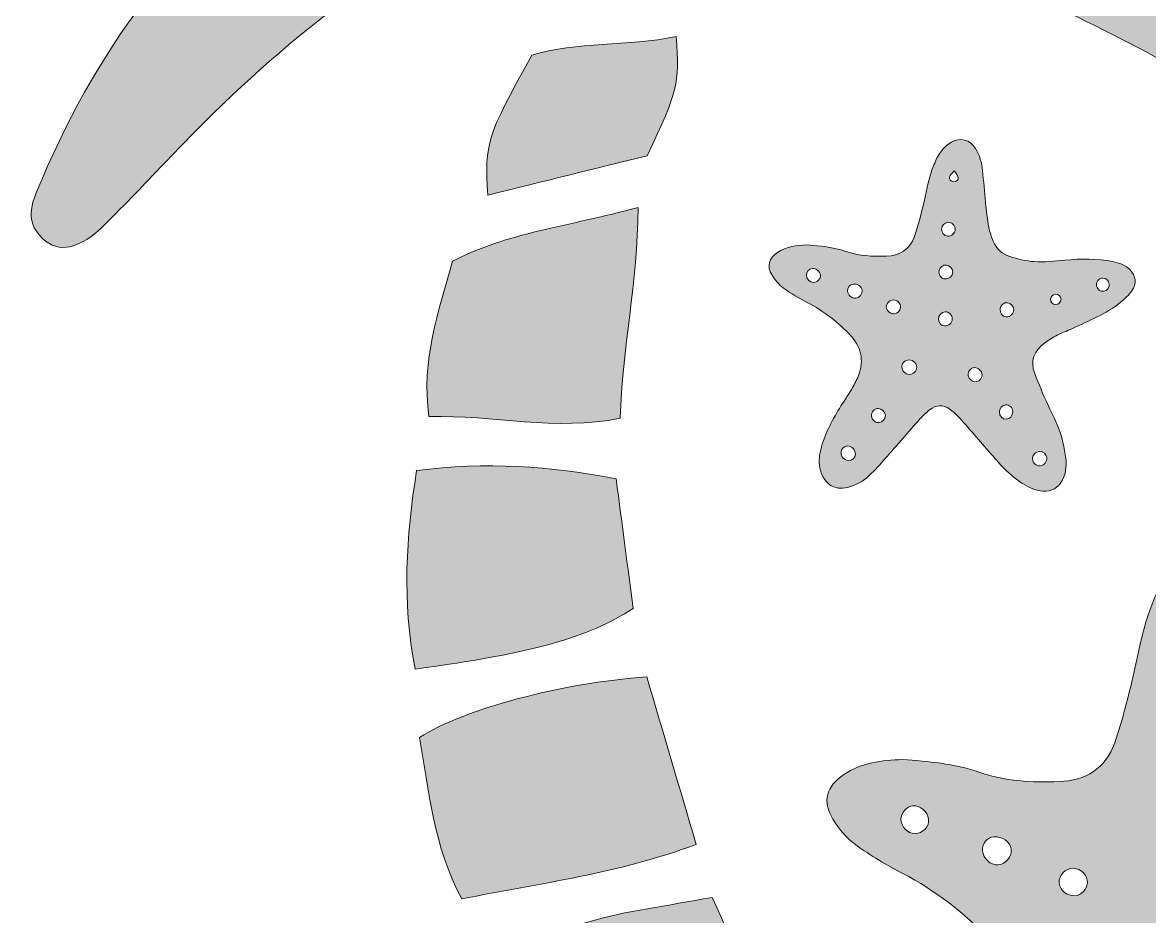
# Model space of a CAD drawing. Header units: inches. Extents: x 0.89 to 5.1, y -5.61 to -0.4.
# Drawn here: x 0.895 to 1.625, y -4.603 to -4.024 of the extents above; entities that cross this region are included whole.
import ezdxf

# ---------------------------------------------------------------- set-up
doc = ezdxf.new("R2010")
doc.units = ezdxf.units.IN
doc.header["$MEASUREMENT"] = 0
doc.layers.add('Layer 1', color=7, linetype='Continuous')

# ---------------------------------------------------------------- blocks, each defined once
blk = doc.blocks.new('block 9')
at = {"layer": 'Layer 1', "true_color": 0xffffff}
h = blk.add_hatch(color=7, dxfattribs=at)
h.dxf.hatch_style = 2
edge = h.paths.add_edge_path()
edge.add_spline(control_points=[(1.40808, -3.85208), (1.43544, -3.85639), (1.45592, -3.8593), (1.47628, -3.86287), (1.55961, -3.87744), (1.6368, -3.90595), (1.70126, -3.96296), (1.73689, -3.99447), (1.76614, -4.03038), (1.77885, -4.07743), (1.78064, -4.08409), (1.78248, -4.09088), (1.78294, -4.09771), (1.78408, -4.11461), (1.76822, -4.12802), (1.75216, -4.1229), (1.74076, -4.11927), (1.72832, -4.11514), (1.7196, -4.1075), (1.66931, -4.06348), (1.60948, -4.03589), (1.55039, -4.007), (1.51304, -3.98874), (1.47573, -3.97019), (1.43735, -3.95431), (1.40712, -3.94181), (1.37507, -3.93377), (1.3442, -3.9227), (1.30737, -3.90948), (1.2727, -3.91608), (1.23829, -3.93123), (1.15807, -3.96657), (1.08742, -4.01604), (1.02451, -4.07664), (0.99831, -4.10188), (0.97388, -4.12896), (0.94806, -4.15461), (0.93143, -4.17113), (0.91796, -4.17373), (0.90754, -4.16383), (0.89456, -4.15151), (0.90143, -4.13886), (0.90698, -4.12584), (0.94524, -4.03601), (1.00186, -3.96094), (1.08352, -3.90612), (1.1241, -3.87888), (1.16682, -3.85633), (1.21632, -3.84977), (1.22093, -3.84916), (1.22515, -3.84563), (1.23178, -3.84236), (1.23006, -3.83547), (1.22973, -3.82846), (1.22672, -3.82293), (1.19067, -3.75682), (1.14737, -3.69702), (1.0832, -3.65457), (1.0312, -3.62018), (0.98148, -3.58215), (0.92237, -3.55985), (0.91777, -3.55811), (0.91373, -3.55431), (0.91008, -3.55079), (0.90146, -3.54245), (0.90571, -3.52355), (0.9174, -3.5207), (0.92734, -3.51828), (0.9379, -3.51693), (0.9481, -3.51729), (0.98527, -3.51862), (1.01966, -3.5312), (1.05192, -3.54824), (1.1261, -3.5874), (1.19181, -3.63805), (1.2474, -3.70102), (1.26105, -3.71648), (1.27095, -3.73521), (1.28299, -3.75212), (1.28668, -3.7573), (1.29179, -3.76146), (1.29902, -3.76896), (1.30579, -3.75071), (1.31024, -3.73615), (1.31647, -3.72241), (1.33432, -3.68302), (1.35026, -3.64246), (1.37171, -3.60509), (1.41822, -3.52405), (1.48776, -3.46816), (1.57412, -3.43363), (1.59144, -3.42671), (1.61075, -3.42382), (1.62945, -3.42166), (1.63974, -3.42046), (1.65117, -3.42604), (1.65365, -3.43738), (1.65527, -3.44478), (1.65311, -3.45456), (1.64919, -3.46124), (1.64405, -3.46998), (1.63548, -3.47669), (1.62844, -3.48432), (1.58613, -3.53018), (1.54335, -3.57562), (1.50167, -3.62204), (1.46459, -3.66334), (1.4346, -3.70959), (1.40856, -3.75799), (1.41966, -3.76877), (1.42699, -3.76047), (1.43285, -3.7565), (1.51019, -3.704), (1.59805, -3.68675), (1.68886, -3.68033), (1.70557, -3.67915), (1.7232, -3.68244), (1.73952, -3.68692), (1.75393, -3.69088), (1.75617, -3.71243), (1.74329, -3.7203), (1.73016, -3.72832), (1.71588, -3.73523), (1.70123, -3.73986), (1.65664, -3.75393), (1.61158, -3.76649), (1.5668, -3.77997), (1.5203, -3.79397), (1.47424, -3.80924), (1.4315, -3.83278), (1.42468, -3.83654), (1.41922, -3.84277), (1.40808, -3.85208)], knot_values=[0, 0, 0, 0, 1, 1, 1, 2, 2, 2, 3, 3, 3, 4, 4, 4, 5, 5, 5, 6, 6, 6, 7, 7, 7, 8, 8, 8, 9, 9, 9, 10, 10, 10, 11, 11, 11, 12, 12, 12, 13, 13, 13, 14, 14, 14, 15, 15, 15, 16, 16, 16, 17, 17, 17, 18, 18, 18, 19, 19, 19, 20, 20, 20, 21, 21, 21, 22, 22, 22, 23, 23, 23, 24, 24, 24, 25, 25, 25, 26, 26, 26, 27, 27, 27, 28, 28, 28, 29, 29, 29, 30, 30, 30, 31, 31, 31, 32, 32, 32, 33, 33, 33, 34, 34, 34, 35, 35, 35, 36, 36, 36, 37, 37, 37, 38, 38, 38, 39, 39, 39, 40, 40, 40, 41, 41, 41, 42, 42, 42, 43, 43, 43, 44, 44, 44, 44], degree=3, periodic=1)
h = blk.add_hatch(color=7, dxfattribs=at)
h.dxf.hatch_style = 2
edge = h.paths.add_edge_path()
edge.add_spline(control_points=[(1.29923, -4.11022), (1.26605, -4.11842), (1.23133, -4.12699), (1.19596, -4.13573), (1.19405, -4.10131), (1.19483, -4.09888), (1.22445, -4.04513), (1.25368, -4.03631), (1.28633, -4.03955), (1.31808, -4.03305), (1.32002, -4.06479), (1.31944, -4.06707), (1.29923, -4.11022)], knot_values=[0, 0, 0, 0, 1, 1, 1, 2, 2, 2, 3, 3, 3, 4, 4, 4, 4], degree=3, periodic=1)
h = blk.add_hatch(color=7, dxfattribs=at)
h.dxf.hatch_style = 2
edge = h.paths.add_edge_path()
edge.add_spline(control_points=[(1.29333, -4.14373), (1.29301, -4.19299), (1.28309, -4.23499), (1.28171, -4.28026), (1.23979, -4.28879), (1.19976, -4.27798), (1.15781, -4.27922), (1.15272, -4.24213), (1.16401, -4.21153), (1.17312, -4.17859), (1.20819, -4.16009), (1.2478, -4.15613), (1.29333, -4.14373)], knot_values=[0, 0, 0, 0, 1, 1, 1, 2, 2, 2, 3, 3, 3, 4, 4, 4, 4], degree=3, periodic=1)
h = blk.add_hatch(color=7, dxfattribs=at)
h.dxf.hatch_style = 2
edge = h.paths.add_edge_path()
edge.add_spline(control_points=[(1.14889, -4.4427), (1.1403, -4.39799), (1.14311, -4.3575), (1.1498, -4.31413), (1.19462, -4.30835), (1.23639, -4.3112), (1.27912, -4.31939), (1.28307, -4.34957), (1.28661, -4.37667), (1.29009, -4.40337), (1.26075, -4.42245), (1.22576, -4.43229), (1.14889, -4.4427)], knot_values=[0, 0, 0, 0, 1, 1, 1, 2, 2, 2, 3, 3, 3, 4, 4, 4, 4], degree=3, periodic=1)
h = blk.add_hatch(color=7, dxfattribs=at)
h.dxf.hatch_style = 2
edge = h.paths.add_edge_path()
edge.add_spline(control_points=[(1.29899, -4.44778), (1.30993, -4.48491), (1.32004, -4.51924), (1.33095, -4.55626), (1.28082, -4.57494), (1.23025, -4.58132), (1.17905, -4.59156), (1.16063, -4.5573), (1.15811, -4.52139), (1.15161, -4.48693), (1.18107, -4.46846), (1.24354, -4.45158), (1.29899, -4.44778)], knot_values=[0, 0, 0, 0, 1, 1, 1, 2, 2, 2, 3, 3, 3, 4, 4, 4, 4], degree=3, periodic=1)
h = blk.add_hatch(color=7, dxfattribs=at)
h.dxf.hatch_style = 2
edge = h.paths.add_edge_path()
edge.add_spline(control_points=[(1.34126, -4.59056), (1.35775, -4.62619), (1.37014, -4.65761), (1.37814, -4.69248), (1.3273, -4.7093), (1.27555, -4.70791), (1.22686, -4.71964), (1.20542, -4.68979), (1.19699, -4.66046), (1.18873, -4.6296), (1.20983, -4.61022), (1.23755, -4.61354), (1.26146, -4.60642), (1.2859, -4.59913), (1.31165, -4.59623), (1.34126, -4.59056)], knot_values=[0, 0, 0, 0, 1, 1, 1, 2, 2, 2, 3, 3, 3, 4, 4, 4, 5, 5, 5, 5], degree=3, periodic=1)
at = {"layer": 'Layer 1', "lineweight": 0}
for points, knots in [([(1.40808, -3.85208), (1.43544, -3.85639), (1.45592, -3.8593), (1.47628, -3.86287), (1.55961, -3.87744), (1.6368, -3.90595), (1.70126, -3.96296), (1.73689, -3.99447), (1.76614, -4.03038), (1.77885, -4.07743), (1.78064, -4.08409), (1.78248, -4.09088), (1.78294, -4.09771), (1.78408, -4.11461), (1.76822, -4.12802), (1.75216, -4.1229), (1.74076, -4.11927), (1.72832, -4.11514), (1.7196, -4.1075), (1.66931, -4.06348), (1.60948, -4.03589), (1.55039, -4.007), (1.51304, -3.98874), (1.47573, -3.97019), (1.43735, -3.95431), (1.40712, -3.94181), (1.37507, -3.93377), (1.3442, -3.9227), (1.30737, -3.90948), (1.2727, -3.91608), (1.23829, -3.93123), (1.15807, -3.96657), (1.08742, -4.01604), (1.02451, -4.07664), (0.99831, -4.10188), (0.97388, -4.12896), (0.94806, -4.15461), (0.93143, -4.17113), (0.91796, -4.17373), (0.90754, -4.16383), (0.89456, -4.15151), (0.90143, -4.13886), (0.90698, -4.12584), (0.94524, -4.03601), (1.00186, -3.96094), (1.08352, -3.90612), (1.1241, -3.87888), (1.16682, -3.85633), (1.21632, -3.84977), (1.22093, -3.84916), (1.22515, -3.84563), (1.23178, -3.84236), (1.23006, -3.83547), (1.22973, -3.82846), (1.22672, -3.82293), (1.19067, -3.75682), (1.14737, -3.69702), (1.0832, -3.65457), (1.0312, -3.62018), (0.98148, -3.58215), (0.92237, -3.55985), (0.91777, -3.55811), (0.91373, -3.55431), (0.91008, -3.55079), (0.90146, -3.54245), (0.90571, -3.52355), (0.9174, -3.5207), (0.92734, -3.51828), (0.9379, -3.51693), (0.9481, -3.51729), (0.98527, -3.51862), (1.01966, -3.5312), (1.05192, -3.54824), (1.1261, -3.5874), (1.19181, -3.63805), (1.2474, -3.70102), (1.26105, -3.71648), (1.27095, -3.73521), (1.28299, -3.75212), (1.28668, -3.7573), (1.29179, -3.76146), (1.29902, -3.76896), (1.30579, -3.75071), (1.31024, -3.73615), (1.31647, -3.72241), (1.33432, -3.68302), (1.35026, -3.64246), (1.37171, -3.60509), (1.41822, -3.52405), (1.48776, -3.46816), (1.57412, -3.43363), (1.59144, -3.42671), (1.61075, -3.42382), (1.62945, -3.42166), (1.63974, -3.42046), (1.65117, -3.42604), (1.65365, -3.43738), (1.65527, -3.44478), (1.65311, -3.45456), (1.64919, -3.46124), (1.64405, -3.46998), (1.63548, -3.47669), (1.62844, -3.48432), (1.58613, -3.53018), (1.54335, -3.57562), (1.50167, -3.62204), (1.46459, -3.66334), (1.4346, -3.70959), (1.40856, -3.75799), (1.41966, -3.76877), (1.42699, -3.76047), (1.43285, -3.7565), (1.51019, -3.704), (1.59805, -3.68675), (1.68886, -3.68033), (1.70557, -3.67915), (1.7232, -3.68244), (1.73952, -3.68692), (1.75393, -3.69088), (1.75617, -3.71243), (1.74329, -3.7203), (1.73016, -3.72832), (1.71588, -3.73523), (1.70123, -3.73986), (1.65664, -3.75393), (1.61158, -3.76649), (1.5668, -3.77997), (1.5203, -3.79397), (1.47424, -3.80924), (1.4315, -3.83278), (1.42468, -3.83654), (1.41922, -3.84277), (1.40808, -3.85208)], [0, 0, 0, 0, 1, 1, 1, 2, 2, 2, 3, 3, 3, 4, 4, 4, 5, 5, 5, 6, 6, 6, 7, 7, 7, 8, 8, 8, 9, 9, 9, 10, 10, 10, 11, 11, 11, 12, 12, 12, 13, 13, 13, 14, 14, 14, 15, 15, 15, 16, 16, 16, 17, 17, 17, 18, 18, 18, 19, 19, 19, 20, 20, 20, 21, 21, 21, 22, 22, 22, 23, 23, 23, 24, 24, 24, 25, 25, 25, 26, 26, 26, 27, 27, 27, 28, 28, 28, 29, 29, 29, 30, 30, 30, 31, 31, 31, 32, 32, 32, 33, 33, 33, 34, 34, 34, 35, 35, 35, 36, 36, 36, 37, 37, 37, 38, 38, 38, 39, 39, 39, 40, 40, 40, 41, 41, 41, 42, 42, 42, 43, 43, 43, 44, 44, 44, 44]), ([(1.29923, -4.11022), (1.26605, -4.11842), (1.23133, -4.12699), (1.19596, -4.13573), (1.19405, -4.10131), (1.19483, -4.09888), (1.22445, -4.04513), (1.25368, -4.03631), (1.28633, -4.03955), (1.31808, -4.03305), (1.32002, -4.06479), (1.31944, -4.06707), (1.29923, -4.11022)], [0, 0, 0, 0, 1, 1, 1, 2, 2, 2, 3, 3, 3, 4, 4, 4, 4]), ([(1.29333, -4.14373), (1.29301, -4.19299), (1.28309, -4.23499), (1.28171, -4.28026), (1.23979, -4.28879), (1.19976, -4.27798), (1.15781, -4.27922), (1.15272, -4.24213), (1.16401, -4.21153), (1.17312, -4.17859), (1.20819, -4.16009), (1.2478, -4.15613), (1.29333, -4.14373)], [0, 0, 0, 0, 1, 1, 1, 2, 2, 2, 3, 3, 3, 4, 4, 4, 4]), ([(1.14889, -4.4427), (1.1403, -4.39799), (1.14311, -4.3575), (1.1498, -4.31413), (1.19462, -4.30835), (1.23639, -4.3112), (1.27912, -4.31939), (1.28307, -4.34957), (1.28661, -4.37667), (1.29009, -4.40337), (1.26075, -4.42245), (1.22576, -4.43229), (1.14889, -4.4427)], [0, 0, 0, 0, 1, 1, 1, 2, 2, 2, 3, 3, 3, 4, 4, 4, 4]), ([(1.29899, -4.44778), (1.30993, -4.48491), (1.32004, -4.51924), (1.33095, -4.55626), (1.28082, -4.57494), (1.23025, -4.58132), (1.17905, -4.59156), (1.16063, -4.5573), (1.15811, -4.52139), (1.15161, -4.48693), (1.18107, -4.46846), (1.24354, -4.45158), (1.29899, -4.44778)], [0, 0, 0, 0, 1, 1, 1, 2, 2, 2, 3, 3, 3, 4, 4, 4, 4]), ([(1.34126, -4.59056), (1.35775, -4.62619), (1.37014, -4.65761), (1.37814, -4.69248), (1.3273, -4.7093), (1.27555, -4.70791), (1.22686, -4.71964), (1.20542, -4.68979), (1.19699, -4.66046), (1.18873, -4.6296), (1.20983, -4.61022), (1.23755, -4.61354), (1.26146, -4.60642), (1.2859, -4.59913), (1.31165, -4.59623), (1.34126, -4.59056)], [0, 0, 0, 0, 1, 1, 1, 2, 2, 2, 3, 3, 3, 4, 4, 4, 5, 5, 5, 5])]:
    blk.add_open_spline(points, degree=3, knots=knots, dxfattribs=at)
blk = doc.blocks.new('block 3')
at = {"layer": 'Layer 1', "true_color": 0xffffff}
h = blk.add_hatch(color=7, dxfattribs=at)
h.dxf.hatch_style = 2
edge = h.paths.add_edge_path()
edge.add_spline(control_points=[(1.40289, -4.16804), (1.41122, -4.1686), (1.41973, -4.16936), (1.42786, -4.17218), (1.4364, -4.17514), (1.44522, -4.17557), (1.45408, -4.17526), (1.46274, -4.17496), (1.46942, -4.17097), (1.47231, -4.16258), (1.47488, -4.15514), (1.47681, -4.14746), (1.47855, -4.13977), (1.48037, -4.13176), (1.48177, -4.12365), (1.48501, -4.11604), (1.48624, -4.11315), (1.48748, -4.11013), (1.48936, -4.10766), (1.49122, -4.10522), (1.49362, -4.10293), (1.49627, -4.10141), (1.50211, -4.09806), (1.50817, -4.09979), (1.51187, -4.10551), (1.51467, -4.10984), (1.51593, -4.11476), (1.51646, -4.11983), (1.51718, -4.12674), (1.51766, -4.13369), (1.5184, -4.1406), (1.51896, -4.14594), (1.51956, -4.15129), (1.52053, -4.15656), (1.52109, -4.15963), (1.52223, -4.16264), (1.52343, -4.16554), (1.52548, -4.17046), (1.52905, -4.17406), (1.5342, -4.17552), (1.53934, -4.17697), (1.5446, -4.17854), (1.54987, -4.17883), (1.55645, -4.1792), (1.56312, -4.17854), (1.56971, -4.17789), (1.58015, -4.17686), (1.59053, -4.17675), (1.60086, -4.1788), (1.60495, -4.17961), (1.60881, -4.18095), (1.61182, -4.18401), (1.61589, -4.18815), (1.61658, -4.193), (1.61318, -4.19772), (1.61119, -4.20049), (1.60859, -4.20294), (1.60592, -4.20509), (1.59646, -4.21273), (1.58525, -4.21721), (1.57435, -4.22224), (1.5712, -4.2237), (1.56791, -4.22489), (1.56483, -4.22647), (1.56203, -4.22791), (1.55924, -4.22948), (1.55675, -4.2314), (1.55012, -4.23651), (1.54697, -4.24299), (1.55027, -4.25133), (1.55294, -4.25808), (1.55563, -4.26482), (1.55872, -4.27138), (1.56248, -4.27939), (1.56661, -4.28724), (1.56855, -4.29596), (1.56931, -4.29934), (1.56992, -4.30277), (1.5704, -4.3062), (1.57066, -4.30806), (1.57069, -4.31), (1.57052, -4.31187), (1.56929, -4.3256), (1.55944, -4.33123), (1.54708, -4.32515), (1.53812, -4.32075), (1.53115, -4.31382), (1.52463, -4.30645), (1.5173, -4.29816), (1.51019, -4.28968), (1.50284, -4.28141), (1.50055, -4.27883), (1.49799, -4.27641), (1.4952, -4.27438), (1.49087, -4.27123), (1.48632, -4.27134), (1.48213, -4.27485), (1.47996, -4.27667), (1.4778, -4.27857), (1.47592, -4.28069), (1.46837, -4.28919), (1.46095, -4.29782), (1.45341, -4.30634), (1.45007, -4.31012), (1.44671, -4.31392), (1.44305, -4.3174), (1.43911, -4.32115), (1.43435, -4.32373), (1.42902, -4.32499), (1.42068, -4.32696), (1.41478, -4.32358), (1.41202, -4.3155), (1.41055, -4.3112), (1.41028, -4.3069), (1.41125, -4.30243), (1.41335, -4.29271), (1.4177, -4.28397), (1.42275, -4.27554), (1.42534, -4.2712), (1.42825, -4.26705), (1.43089, -4.26273), (1.43253, -4.26004), (1.43411, -4.25728), (1.43538, -4.2544), (1.43973, -4.2445), (1.43874, -4.23517), (1.43136, -4.22708), (1.4232, -4.21815), (1.41364, -4.21096), (1.40292, -4.20527), (1.39763, -4.20247), (1.39237, -4.19948), (1.38755, -4.19596), (1.38459, -4.19379), (1.382, -4.19074), (1.38009, -4.18757), (1.37651, -4.18163), (1.37793, -4.17675), (1.38367, -4.17294), (1.38943, -4.1691), (1.39596, -4.1682), (1.40289, -4.16804)], knot_values=[0, 0, 0, 0, 1, 1, 1, 2, 2, 2, 3, 3, 3, 4, 4, 4, 5, 5, 5, 6, 6, 6, 7, 7, 7, 8, 8, 8, 9, 9, 9, 10, 10, 10, 11, 11, 11, 12, 12, 12, 13, 13, 13, 14, 14, 14, 15, 15, 15, 16, 16, 16, 17, 17, 17, 18, 18, 18, 19, 19, 19, 20, 20, 20, 21, 21, 21, 22, 22, 22, 23, 23, 23, 24, 24, 24, 25, 25, 25, 26, 26, 26, 27, 27, 27, 28, 28, 28, 29, 29, 29, 30, 30, 30, 31, 31, 31, 32, 32, 32, 33, 33, 33, 34, 34, 34, 35, 35, 35, 36, 36, 36, 37, 37, 37, 38, 38, 38, 39, 39, 39, 40, 40, 40, 41, 41, 41, 42, 42, 42, 43, 43, 43, 44, 44, 44, 45, 45, 45, 46, 46, 46, 47, 47, 47, 47], degree=3, periodic=1)
edge = h.paths.add_edge_path()
edge.add_spline(control_points=[(1.46909, -4.25181), (1.47165, -4.25187), (1.47383, -4.24968), (1.47382, -4.24707), (1.4738, -4.24456), (1.47163, -4.24252), (1.46892, -4.24248), (1.46628, -4.24245), (1.46395, -4.2447), (1.46414, -4.24711), (1.46435, -4.24962), (1.46659, -4.25174), (1.46909, -4.25181)], knot_values=[0, 0, 0, 0, 1, 1, 1, 2, 2, 2, 3, 3, 3, 4, 4, 4, 4], degree=3, periodic=1)
edge = h.paths.add_edge_path()
edge.add_spline(control_points=[(1.51624, -4.252), (1.51606, -4.24958), (1.51367, -4.24738), (1.51128, -4.24744), (1.50877, -4.24751), (1.50681, -4.24996), (1.5072, -4.25253), (1.50759, -4.25512), (1.50995, -4.25691), (1.51246, -4.25653), (1.5146, -4.2562), (1.5164, -4.25404), (1.51624, -4.252)], knot_values=[0, 0, 0, 0, 1, 1, 1, 2, 2, 2, 3, 3, 3, 4, 4, 4, 4], degree=3, periodic=1)
edge = h.paths.add_edge_path()
edge.add_spline(control_points=[(1.5535, -4.30183), (1.55088, -4.30192), (1.54871, -4.30419), (1.54882, -4.30671), (1.54892, -4.30924), (1.55145, -4.31141), (1.5539, -4.31108), (1.55647, -4.31073), (1.55834, -4.30832), (1.55806, -4.30572), (1.55782, -4.30354), (1.55571, -4.30175), (1.5535, -4.30183)], knot_values=[0, 0, 0, 0, 1, 1, 1, 2, 2, 2, 3, 3, 3, 4, 4, 4, 4], degree=3, periodic=1)
edge = h.paths.add_edge_path()
edge.add_spline(control_points=[(1.43406, -4.30365), (1.43423, -4.3008), (1.43187, -4.29825), (1.42901, -4.2982), (1.42676, -4.29816), (1.42483, -4.29999), (1.42478, -4.30219), (1.42471, -4.30516), (1.42702, -4.30773), (1.42978, -4.30774), (1.43184, -4.30775), (1.43393, -4.30576), (1.43406, -4.30365)], knot_values=[0, 0, 0, 0, 1, 1, 1, 2, 2, 2, 3, 3, 3, 4, 4, 4, 4], degree=3, periodic=1)
edge = h.paths.add_edge_path()
edge.add_spline(control_points=[(1.45351, -4.27873), (1.45351, -4.27634), (1.45122, -4.27396), (1.44887, -4.27389), (1.4464, -4.27383), (1.4443, -4.27619), (1.44452, -4.27878), (1.44473, -4.28139), (1.44701, -4.28336), (1.4495, -4.28309), (1.45161, -4.28286), (1.45351, -4.28079), (1.45351, -4.27873)], knot_values=[0, 0, 0, 0, 1, 1, 1, 2, 2, 2, 3, 3, 3, 4, 4, 4, 4], degree=3, periodic=1)
edge = h.paths.add_edge_path()
edge.add_spline(control_points=[(1.45878, -4.20363), (1.45624, -4.20355), (1.45396, -4.20583), (1.45412, -4.20829), (1.45428, -4.21069), (1.45672, -4.21277), (1.4592, -4.21261), (1.46136, -4.21247), (1.46326, -4.21056), (1.46337, -4.20842), (1.46349, -4.20595), (1.46135, -4.20371), (1.45878, -4.20363)], knot_values=[0, 0, 0, 0, 1, 1, 1, 2, 2, 2, 3, 3, 3, 4, 4, 4, 4], degree=3, periodic=1)
edge = h.paths.add_edge_path()
edge.add_spline(control_points=[(1.49217, -4.19005), (1.49466, -4.1903), (1.49719, -4.188), (1.49717, -4.18552), (1.49716, -4.18344), (1.49518, -4.18127), (1.49306, -4.18101), (1.49093, -4.18075), (1.48873, -4.18241), (1.48827, -4.18463), (1.48774, -4.18722), (1.48959, -4.1898), (1.49217, -4.19005)], knot_values=[0, 0, 0, 0, 1, 1, 1, 2, 2, 2, 3, 3, 3, 4, 4, 4, 4], degree=3, periodic=1)
edge = h.paths.add_edge_path()
edge.add_spline(control_points=[(1.53181, -4.21458), (1.5343, -4.21478), (1.53669, -4.21247), (1.53668, -4.20987), (1.53668, -4.20771), (1.53477, -4.20563), (1.53259, -4.20541), (1.53025, -4.20518), (1.5283, -4.20672), (1.52794, -4.2091), (1.52751, -4.2119), (1.52925, -4.21437), (1.53181, -4.21458)], knot_values=[0, 0, 0, 0, 1, 1, 1, 2, 2, 2, 3, 3, 3, 4, 4, 4, 4], degree=3, periodic=1)
edge = h.paths.add_edge_path()
edge.add_spline(control_points=[(1.43282, -4.19331), (1.43051, -4.19351), (1.42886, -4.19552), (1.42907, -4.19788), (1.4293, -4.20049), (1.43161, -4.20262), (1.43408, -4.20251), (1.43657, -4.20241), (1.43882, -4.1997), (1.43843, -4.1973), (1.43804, -4.19491), (1.43547, -4.19308), (1.43282, -4.19331)], knot_values=[0, 0, 0, 0, 1, 1, 1, 2, 2, 2, 3, 3, 3, 4, 4, 4, 4], degree=3, periodic=1)
edge = h.paths.add_edge_path()
edge.add_spline(control_points=[(1.40627, -4.18317), (1.40429, -4.18327), (1.40237, -4.18541), (1.40236, -4.18753), (1.40235, -4.1901), (1.40441, -4.19221), (1.40696, -4.19225), (1.40948, -4.1923), (1.41175, -4.18987), (1.4114, -4.18752), (1.41102, -4.18503), (1.40867, -4.18304), (1.40627, -4.18317)], knot_values=[0, 0, 0, 0, 1, 1, 1, 2, 2, 2, 3, 3, 3, 4, 4, 4, 4], degree=3, periodic=1)
edge = h.paths.add_edge_path()
edge.add_spline(control_points=[(1.49194, -4.22049), (1.49452, -4.2206), (1.49678, -4.21856), (1.49686, -4.21602), (1.49694, -4.21356), (1.49466, -4.2112), (1.49225, -4.21125), (1.48976, -4.21129), (1.48787, -4.2135), (1.48795, -4.21625), (1.48803, -4.21862), (1.4897, -4.2204), (1.49194, -4.22049)], knot_values=[0, 0, 0, 0, 1, 1, 1, 2, 2, 2, 3, 3, 3, 4, 4, 4, 4], degree=3, periodic=1)
edge = h.paths.add_edge_path()
edge.add_spline(control_points=[(1.49873, -4.1579), (1.49874, -4.15528), (1.49644, -4.15311), (1.49391, -4.15335), (1.49174, -4.15355), (1.49003, -4.15547), (1.48996, -4.15778), (1.48988, -4.16013), (1.49151, -4.16205), (1.49376, -4.16226), (1.49641, -4.1625), (1.49872, -4.16048), (1.49873, -4.1579)], knot_values=[0, 0, 0, 0, 1, 1, 1, 2, 2, 2, 3, 3, 3, 4, 4, 4, 4], degree=3, periodic=1)
edge = h.paths.add_edge_path()
edge.add_spline(control_points=[(1.59855, -4.19333), (1.59835, -4.19103), (1.59649, -4.18937), (1.59423, -4.18947), (1.59161, -4.18959), (1.58981, -4.19193), (1.5903, -4.19458), (1.59072, -4.19682), (1.59275, -4.19827), (1.59503, -4.19794), (1.59726, -4.19763), (1.59876, -4.19566), (1.59855, -4.19333)], knot_values=[0, 0, 0, 0, 1, 1, 1, 2, 2, 2, 3, 3, 3, 4, 4, 4, 4], degree=3, periodic=1)
edge = h.paths.add_edge_path()
edge.add_spline(control_points=[(1.53601, -4.27592), (1.53593, -4.27325), (1.53374, -4.2713), (1.53118, -4.27161), (1.52908, -4.27187), (1.52739, -4.27385), (1.52737, -4.27608), (1.52734, -4.27875), (1.52938, -4.28098), (1.5318, -4.28093), (1.53425, -4.28088), (1.53609, -4.27869), (1.53601, -4.27592)], knot_values=[0, 0, 0, 0, 1, 1, 1, 2, 2, 2, 3, 3, 3, 4, 4, 4, 4], degree=3, periodic=1)
edge = h.paths.add_edge_path()
edge.add_spline(control_points=[(1.56731, -4.20312), (1.56727, -4.20125), (1.56549, -4.1997), (1.56354, -4.19996), (1.56183, -4.20019), (1.56075, -4.2012), (1.56055, -4.20294), (1.56033, -4.20484), (1.56193, -4.20661), (1.56381, -4.20666), (1.56564, -4.2067), (1.56735, -4.20498), (1.56731, -4.20312)], knot_values=[0, 0, 0, 0, 1, 1, 1, 2, 2, 2, 3, 3, 3, 4, 4, 4, 4], degree=3, periodic=1)
edge = h.paths.add_edge_path()
edge.add_spline(control_points=[(1.49813, -4.12003), (1.4967, -4.12178), (1.49532, -4.12277), (1.49504, -4.124), (1.49466, -4.12571), (1.49596, -4.12694), (1.49776, -4.12707), (1.49964, -4.12722), (1.50094, -4.126), (1.50077, -4.12431), (1.50065, -4.12307), (1.49937, -4.12195), (1.49813, -4.12003)], knot_values=[0, 0, 0, 0, 1, 1, 1, 2, 2, 2, 3, 3, 3, 4, 4, 4, 4], degree=3, periodic=1)
h = blk.add_hatch(color=7, dxfattribs=at)
h.dxf.hatch_style = 2
edge = h.paths.add_edge_path()
edge.add_spline(control_points=[(1.46468, -4.50129), (1.48115, -4.50239), (1.49799, -4.5039), (1.51409, -4.50948), (1.53099, -4.51534), (1.54845, -4.51618), (1.56599, -4.51558), (1.58313, -4.51498), (1.59635, -4.50709), (1.60207, -4.49048), (1.60714, -4.47576), (1.61097, -4.46055), (1.61442, -4.44534), (1.61802, -4.42948), (1.6208, -4.41342), (1.6272, -4.39837), (1.62964, -4.39264), (1.63208, -4.38667), (1.6358, -4.38179), (1.63948, -4.37696), (1.64424, -4.37241), (1.64948, -4.36941), (1.66104, -4.36279), (1.67304, -4.36621), (1.68036, -4.37753), (1.6859, -4.3861), (1.6884, -4.39583), (1.68945, -4.40587), (1.69088, -4.41955), (1.69183, -4.43329), (1.69328, -4.44698), (1.6944, -4.45754), (1.69558, -4.46813), (1.6975, -4.47857), (1.69861, -4.48465), (1.70087, -4.4906), (1.70325, -4.49634), (1.70729, -4.50607), (1.71437, -4.51321), (1.72457, -4.51609), (1.73473, -4.51896), (1.74514, -4.52208), (1.75557, -4.52265), (1.76859, -4.52337), (1.78179, -4.52206), (1.79484, -4.52078), (1.81551, -4.51874), (1.83604, -4.51852), (1.8565, -4.52259), (1.86459, -4.5242), (1.87222, -4.52683), (1.87818, -4.53289), (1.88624, -4.54109), (1.8876, -4.55069), (1.88088, -4.56003), (1.87693, -4.56552), (1.8718, -4.57035), (1.86651, -4.57463), (1.84779, -4.58974), (1.82559, -4.5986), (1.80403, -4.60856), (1.79778, -4.61144), (1.79128, -4.6138), (1.78518, -4.61693), (1.77963, -4.61978), (1.77411, -4.62289), (1.7692, -4.62668), (1.75608, -4.63681), (1.74984, -4.64962), (1.75637, -4.66614), (1.76164, -4.67949), (1.76698, -4.69284), (1.77308, -4.70582), (1.78054, -4.72167), (1.7887, -4.73721), (1.79255, -4.75446), (1.79405, -4.76116), (1.79526, -4.76794), (1.79621, -4.77474), (1.79673, -4.77843), (1.79678, -4.78225), (1.79645, -4.78596), (1.79402, -4.81313), (1.77451, -4.82428), (1.75005, -4.81225), (1.73232, -4.80353), (1.71852, -4.78981), (1.70562, -4.77523), (1.69112, -4.75883), (1.67705, -4.74204), (1.6625, -4.72567), (1.65797, -4.72057), (1.65288, -4.71578), (1.64738, -4.71177), (1.63881, -4.70552), (1.6298, -4.70573), (1.6215, -4.71269), (1.6172, -4.71629), (1.61294, -4.72005), (1.60922, -4.72424), (1.59426, -4.74107), (1.57959, -4.75816), (1.56466, -4.77502), (1.55804, -4.7825), (1.55139, -4.79002), (1.54416, -4.7969), (1.53636, -4.80433), (1.52694, -4.80943), (1.51639, -4.81192), (1.49988, -4.81582), (1.48821, -4.80914), (1.48273, -4.79314), (1.47983, -4.78464), (1.4793, -4.77613), (1.48121, -4.76728), (1.48537, -4.74804), (1.49398, -4.73074), (1.50397, -4.71405), (1.5091, -4.70546), (1.51487, -4.69725), (1.52008, -4.68871), (1.52332, -4.68338), (1.52646, -4.67791), (1.52896, -4.67221), (1.53758, -4.65261), (1.53562, -4.63416), (1.52101, -4.61815), (1.50486, -4.60046), (1.48594, -4.58624), (1.46472, -4.57498), (1.45425, -4.56943), (1.44385, -4.56351), (1.43431, -4.55654), (1.42844, -4.55225), (1.42331, -4.54622), (1.41954, -4.53995), (1.41246, -4.52818), (1.41527, -4.51853), (1.42662, -4.51098), (1.43803, -4.50339), (1.45095, -4.5016), (1.46468, -4.50129)], knot_values=[0, 0, 0, 0, 1, 1, 1, 2, 2, 2, 3, 3, 3, 4, 4, 4, 5, 5, 5, 6, 6, 6, 7, 7, 7, 8, 8, 8, 9, 9, 9, 10, 10, 10, 11, 11, 11, 12, 12, 12, 13, 13, 13, 14, 14, 14, 15, 15, 15, 16, 16, 16, 17, 17, 17, 18, 18, 18, 19, 19, 19, 20, 20, 20, 21, 21, 21, 22, 22, 22, 23, 23, 23, 24, 24, 24, 25, 25, 25, 26, 26, 26, 27, 27, 27, 28, 28, 28, 29, 29, 29, 30, 30, 30, 31, 31, 31, 32, 32, 32, 33, 33, 33, 34, 34, 34, 35, 35, 35, 36, 36, 36, 37, 37, 37, 38, 38, 38, 39, 39, 39, 40, 40, 40, 41, 41, 41, 42, 42, 42, 43, 43, 43, 44, 44, 44, 45, 45, 45, 46, 46, 46, 47, 47, 47, 47], degree=3, periodic=1)
edge = h.paths.add_edge_path()
edge.add_spline(control_points=[(1.5957, -4.66708), (1.60076, -4.66721), (1.60508, -4.66287), (1.60505, -4.65771), (1.60501, -4.65273), (1.60072, -4.64871), (1.59535, -4.64863), (1.59012, -4.64855), (1.58551, -4.65301), (1.5859, -4.65778), (1.58631, -4.66274), (1.59075, -4.66695), (1.5957, -4.66708)], knot_values=[0, 0, 0, 0, 1, 1, 1, 2, 2, 2, 3, 3, 3, 4, 4, 4, 4], degree=3, periodic=1)
edge = h.paths.add_edge_path()
edge.add_spline(control_points=[(1.68902, -4.66747), (1.68865, -4.66267), (1.68392, -4.65832), (1.6792, -4.65844), (1.67423, -4.65857), (1.67034, -4.66342), (1.67112, -4.66851), (1.6719, -4.67364), (1.67656, -4.67718), (1.68153, -4.67642), (1.68576, -4.67578), (1.68933, -4.67151), (1.68902, -4.66747)], knot_values=[0, 0, 0, 0, 1, 1, 1, 2, 2, 2, 3, 3, 3, 4, 4, 4, 4], degree=3, periodic=1)
edge = h.paths.add_edge_path()
edge.add_spline(control_points=[(1.76276, -4.76608), (1.75757, -4.76627), (1.75327, -4.77075), (1.75349, -4.77574), (1.7537, -4.78074), (1.75871, -4.78505), (1.76354, -4.7844), (1.76864, -4.78371), (1.77234, -4.77893), (1.77178, -4.77378), (1.7713, -4.76948), (1.76714, -4.76592), (1.76276, -4.76608)], knot_values=[0, 0, 0, 0, 1, 1, 1, 2, 2, 2, 3, 3, 3, 4, 4, 4, 4], degree=3, periodic=1)
edge = h.paths.add_edge_path()
edge.add_spline(control_points=[(1.52635, -4.76969), (1.5267, -4.76405), (1.52202, -4.759), (1.51636, -4.7589), (1.51192, -4.75883), (1.50808, -4.76244), (1.50798, -4.7668), (1.50785, -4.77268), (1.51243, -4.77776), (1.51789, -4.77778), (1.52197, -4.7778), (1.5261, -4.77386), (1.52635, -4.76969)], knot_values=[0, 0, 0, 0, 1, 1, 1, 2, 2, 2, 3, 3, 3, 4, 4, 4, 4], degree=3, periodic=1)
edge = h.paths.add_edge_path()
edge.add_spline(control_points=[(1.56486, -4.72038), (1.56486, -4.71564), (1.56033, -4.71092), (1.55567, -4.7108), (1.55078, -4.71066), (1.54662, -4.71533), (1.54705, -4.72047), (1.54748, -4.72564), (1.55199, -4.72953), (1.55691, -4.72899), (1.56109, -4.72853), (1.56486, -4.72444), (1.56486, -4.72038)], knot_values=[0, 0, 0, 0, 1, 1, 1, 2, 2, 2, 3, 3, 3, 4, 4, 4, 4], degree=3, periodic=1)
edge = h.paths.add_edge_path()
edge.add_spline(control_points=[(1.57529, -4.57173), (1.57026, -4.57158), (1.56575, -4.57609), (1.56607, -4.58094), (1.56638, -4.58571), (1.57121, -4.58982), (1.57612, -4.5895), (1.58038, -4.58922), (1.58414, -4.58544), (1.58436, -4.58121), (1.58462, -4.57632), (1.58037, -4.57189), (1.57529, -4.57173)], knot_values=[0, 0, 0, 0, 1, 1, 1, 2, 2, 2, 3, 3, 3, 4, 4, 4, 4], degree=3, periodic=1)
edge = h.paths.add_edge_path()
edge.add_spline(control_points=[(1.64137, -4.54485), (1.64629, -4.54534), (1.65132, -4.54079), (1.65128, -4.53588), (1.65124, -4.53177), (1.64733, -4.52748), (1.64313, -4.52696), (1.63892, -4.52644), (1.63455, -4.52973), (1.63366, -4.53411), (1.6326, -4.53925), (1.63626, -4.54435), (1.64137, -4.54485)], knot_values=[0, 0, 0, 0, 1, 1, 1, 2, 2, 2, 3, 3, 3, 4, 4, 4, 4], degree=3, periodic=1)
edge = h.paths.add_edge_path()
edge.add_spline(control_points=[(1.71983, -4.59339), (1.72475, -4.59379), (1.72948, -4.58922), (1.72947, -4.58407), (1.72947, -4.5798), (1.72569, -4.57569), (1.72137, -4.57526), (1.71673, -4.5748), (1.71288, -4.57785), (1.71216, -4.58255), (1.71131, -4.5881), (1.71476, -4.59298), (1.71983, -4.59339)], knot_values=[0, 0, 0, 0, 1, 1, 1, 2, 2, 2, 3, 3, 3, 4, 4, 4, 4], degree=3, periodic=1)
edge = h.paths.add_edge_path()
edge.add_spline(control_points=[(1.52391, -4.5513), (1.51933, -4.55169), (1.51606, -4.55567), (1.51648, -4.56035), (1.51694, -4.56551), (1.52151, -4.56973), (1.52641, -4.56952), (1.53133, -4.5693), (1.53579, -4.56395), (1.53501, -4.5592), (1.53425, -4.55447), (1.52916, -4.55085), (1.52391, -4.5513)], knot_values=[0, 0, 0, 0, 1, 1, 1, 2, 2, 2, 3, 3, 3, 4, 4, 4, 4], degree=3, periodic=1)
edge = h.paths.add_edge_path()
edge.add_spline(control_points=[(1.47137, -4.53123), (1.46743, -4.53144), (1.46363, -4.53567), (1.46362, -4.53985), (1.4636, -4.54494), (1.46767, -4.54912), (1.47272, -4.54921), (1.47771, -4.5493), (1.48221, -4.54449), (1.4815, -4.53983), (1.48077, -4.53492), (1.47611, -4.53097), (1.47137, -4.53123)], knot_values=[0, 0, 0, 0, 1, 1, 1, 2, 2, 2, 3, 3, 3, 4, 4, 4, 4], degree=3, periodic=1)
edge = h.paths.add_edge_path()
edge.add_spline(control_points=[(1.64092, -4.6051), (1.64603, -4.60532), (1.65049, -4.60127), (1.65065, -4.59625), (1.65081, -4.59139), (1.64629, -4.58671), (1.64153, -4.5868), (1.63659, -4.58689), (1.63286, -4.59125), (1.63303, -4.59671), (1.63318, -4.6014), (1.63648, -4.60491), (1.64092, -4.6051)], knot_values=[0, 0, 0, 0, 1, 1, 1, 2, 2, 2, 3, 3, 3, 4, 4, 4, 4], degree=3, periodic=1)
edge = h.paths.add_edge_path()
edge.add_spline(control_points=[(1.65435, -4.48122), (1.65438, -4.47604), (1.64982, -4.47173), (1.64482, -4.47221), (1.64053, -4.47261), (1.63714, -4.47641), (1.63699, -4.48098), (1.63684, -4.48563), (1.64007, -4.48944), (1.64451, -4.48984), (1.64977, -4.49032), (1.65433, -4.48632), (1.65435, -4.48122)], knot_values=[0, 0, 0, 0, 1, 1, 1, 2, 2, 2, 3, 3, 3, 4, 4, 4, 4], degree=3, periodic=1)
edge = h.paths.add_edge_path()
edge.add_spline(control_points=[(1.85193, -4.55133), (1.85153, -4.5468), (1.84784, -4.54351), (1.84337, -4.5437), (1.83819, -4.54394), (1.83463, -4.54857), (1.8356, -4.55381), (1.83642, -4.55825), (1.84044, -4.56111), (1.84496, -4.56047), (1.84936, -4.55985), (1.85233, -4.55595), (1.85193, -4.55133)], knot_values=[0, 0, 0, 0, 1, 1, 1, 2, 2, 2, 3, 3, 3, 4, 4, 4, 4], degree=3, periodic=1)
edge = h.paths.add_edge_path()
edge.add_spline(control_points=[(1.72814, -4.7148), (1.72798, -4.70952), (1.72366, -4.70566), (1.71859, -4.70627), (1.71443, -4.70678), (1.71109, -4.7107), (1.71104, -4.71513), (1.71098, -4.7204), (1.71502, -4.72482), (1.71981, -4.72472), (1.72466, -4.72462), (1.72831, -4.72028), (1.72814, -4.7148)], knot_values=[0, 0, 0, 0, 1, 1, 1, 2, 2, 2, 3, 3, 3, 4, 4, 4, 4], degree=3, periodic=1)
edge = h.paths.add_edge_path()
edge.add_spline(control_points=[(1.79009, -4.57071), (1.79002, -4.56702), (1.78648, -4.56396), (1.78262, -4.56447), (1.77925, -4.56492), (1.7771, -4.56691), (1.77671, -4.57036), (1.77628, -4.57412), (1.77945, -4.57763), (1.78316, -4.57772), (1.78678, -4.57781), (1.79016, -4.57439), (1.79009, -4.57071)], knot_values=[0, 0, 0, 0, 1, 1, 1, 2, 2, 2, 3, 3, 3, 4, 4, 4, 4], degree=3, periodic=1)
edge = h.paths.add_edge_path()
edge.add_spline(control_points=[(1.65316, -4.40626), (1.65034, -4.40974), (1.6476, -4.41169), (1.64705, -4.41413), (1.6463, -4.41751), (1.64888, -4.41994), (1.65243, -4.42021), (1.65615, -4.42049), (1.65874, -4.41808), (1.6584, -4.41473), (1.65815, -4.41228), (1.65563, -4.41006), (1.65316, -4.40626)], knot_values=[0, 0, 0, 0, 1, 1, 1, 2, 2, 2, 3, 3, 3, 4, 4, 4, 4], degree=3, periodic=1)
at = {"layer": 'Layer 1', "lineweight": 0}
for points, knots in [([(1.40289, -4.16804), (1.41122, -4.1686), (1.41973, -4.16936), (1.42786, -4.17218), (1.4364, -4.17514), (1.44522, -4.17557), (1.45408, -4.17526), (1.46274, -4.17496), (1.46942, -4.17097), (1.47231, -4.16258), (1.47488, -4.15514), (1.47681, -4.14746), (1.47855, -4.13977), (1.48037, -4.13176), (1.48177, -4.12365), (1.48501, -4.11604), (1.48624, -4.11315), (1.48748, -4.11013), (1.48936, -4.10766), (1.49122, -4.10522), (1.49362, -4.10293), (1.49627, -4.10141), (1.50211, -4.09806), (1.50817, -4.09979), (1.51187, -4.10551), (1.51467, -4.10984), (1.51593, -4.11476), (1.51646, -4.11983), (1.51718, -4.12674), (1.51766, -4.13369), (1.5184, -4.1406), (1.51896, -4.14594), (1.51956, -4.15129), (1.52053, -4.15656), (1.52109, -4.15963), (1.52223, -4.16264), (1.52343, -4.16554), (1.52548, -4.17046), (1.52905, -4.17406), (1.5342, -4.17552), (1.53934, -4.17697), (1.5446, -4.17854), (1.54987, -4.17883), (1.55645, -4.1792), (1.56312, -4.17854), (1.56971, -4.17789), (1.58015, -4.17686), (1.59053, -4.17675), (1.60086, -4.1788), (1.60495, -4.17961), (1.60881, -4.18095), (1.61182, -4.18401), (1.61589, -4.18815), (1.61658, -4.193), (1.61318, -4.19772), (1.61119, -4.20049), (1.60859, -4.20294), (1.60592, -4.20509), (1.59646, -4.21273), (1.58525, -4.21721), (1.57435, -4.22224), (1.5712, -4.2237), (1.56791, -4.22489), (1.56483, -4.22647), (1.56203, -4.22791), (1.55924, -4.22948), (1.55675, -4.2314), (1.55012, -4.23651), (1.54697, -4.24299), (1.55027, -4.25133), (1.55294, -4.25808), (1.55563, -4.26482), (1.55872, -4.27138), (1.56248, -4.27939), (1.56661, -4.28724), (1.56855, -4.29596), (1.56931, -4.29934), (1.56992, -4.30277), (1.5704, -4.3062), (1.57066, -4.30806), (1.57069, -4.31), (1.57052, -4.31187), (1.56929, -4.3256), (1.55944, -4.33123), (1.54708, -4.32515), (1.53812, -4.32075), (1.53115, -4.31382), (1.52463, -4.30645), (1.5173, -4.29816), (1.51019, -4.28968), (1.50284, -4.28141), (1.50055, -4.27883), (1.49799, -4.27641), (1.4952, -4.27438), (1.49087, -4.27123), (1.48632, -4.27134), (1.48213, -4.27485), (1.47996, -4.27667), (1.4778, -4.27857), (1.47592, -4.28069), (1.46837, -4.28919), (1.46095, -4.29782), (1.45341, -4.30634), (1.45007, -4.31012), (1.44671, -4.31392), (1.44305, -4.3174), (1.43911, -4.32115), (1.43435, -4.32373), (1.42902, -4.32499), (1.42068, -4.32696), (1.41478, -4.32358), (1.41202, -4.3155), (1.41055, -4.3112), (1.41028, -4.3069), (1.41125, -4.30243), (1.41335, -4.29271), (1.4177, -4.28397), (1.42275, -4.27554), (1.42534, -4.2712), (1.42825, -4.26705), (1.43089, -4.26273), (1.43253, -4.26004), (1.43411, -4.25728), (1.43538, -4.2544), (1.43973, -4.2445), (1.43874, -4.23517), (1.43136, -4.22708), (1.4232, -4.21815), (1.41364, -4.21096), (1.40292, -4.20527), (1.39763, -4.20247), (1.39237, -4.19948), (1.38755, -4.19596), (1.38459, -4.19379), (1.382, -4.19074), (1.38009, -4.18757), (1.37651, -4.18163), (1.37793, -4.17675), (1.38367, -4.17294), (1.38943, -4.1691), (1.39596, -4.1682), (1.40289, -4.16804)], [0, 0, 0, 0, 1, 1, 1, 2, 2, 2, 3, 3, 3, 4, 4, 4, 5, 5, 5, 6, 6, 6, 7, 7, 7, 8, 8, 8, 9, 9, 9, 10, 10, 10, 11, 11, 11, 12, 12, 12, 13, 13, 13, 14, 14, 14, 15, 15, 15, 16, 16, 16, 17, 17, 17, 18, 18, 18, 19, 19, 19, 20, 20, 20, 21, 21, 21, 22, 22, 22, 23, 23, 23, 24, 24, 24, 25, 25, 25, 26, 26, 26, 27, 27, 27, 28, 28, 28, 29, 29, 29, 30, 30, 30, 31, 31, 31, 32, 32, 32, 33, 33, 33, 34, 34, 34, 35, 35, 35, 36, 36, 36, 37, 37, 37, 38, 38, 38, 39, 39, 39, 40, 40, 40, 41, 41, 41, 42, 42, 42, 43, 43, 43, 44, 44, 44, 45, 45, 45, 46, 46, 46, 47, 47, 47, 47]), ([(1.49813, -4.12003), (1.4967, -4.12178), (1.49532, -4.12277), (1.49504, -4.124), (1.49466, -4.12571), (1.49596, -4.12694), (1.49776, -4.12707), (1.49964, -4.12722), (1.50094, -4.126), (1.50077, -4.12431), (1.50065, -4.12307), (1.49937, -4.12195), (1.49813, -4.12003)], [0, 0, 0, 0, 1, 1, 1, 2, 2, 2, 3, 3, 3, 4, 4, 4, 4]), ([(1.49873, -4.1579), (1.49874, -4.15528), (1.49644, -4.15311), (1.49391, -4.15335), (1.49174, -4.15355), (1.49003, -4.15547), (1.48996, -4.15778), (1.48988, -4.16013), (1.49151, -4.16205), (1.49376, -4.16226), (1.49641, -4.1625), (1.49872, -4.16048), (1.49873, -4.1579)], [0, 0, 0, 0, 1, 1, 1, 2, 2, 2, 3, 3, 3, 4, 4, 4, 4]), ([(1.40627, -4.18317), (1.40429, -4.18327), (1.40237, -4.18541), (1.40236, -4.18753), (1.40235, -4.1901), (1.40441, -4.19221), (1.40696, -4.19225), (1.40948, -4.1923), (1.41175, -4.18987), (1.4114, -4.18752), (1.41102, -4.18503), (1.40867, -4.18304), (1.40627, -4.18317)], [0, 0, 0, 0, 1, 1, 1, 2, 2, 2, 3, 3, 3, 4, 4, 4, 4]), ([(1.49217, -4.19005), (1.49466, -4.1903), (1.49719, -4.188), (1.49717, -4.18552), (1.49716, -4.18344), (1.49518, -4.18127), (1.49306, -4.18101), (1.49093, -4.18075), (1.48873, -4.18241), (1.48827, -4.18463), (1.48774, -4.18722), (1.48959, -4.1898), (1.49217, -4.19005)], [0, 0, 0, 0, 1, 1, 1, 2, 2, 2, 3, 3, 3, 4, 4, 4, 4]), ([(1.59855, -4.19333), (1.59835, -4.19103), (1.59649, -4.18937), (1.59423, -4.18947), (1.59161, -4.18959), (1.58981, -4.19193), (1.5903, -4.19458), (1.59072, -4.19682), (1.59275, -4.19827), (1.59503, -4.19794), (1.59726, -4.19763), (1.59876, -4.19566), (1.59855, -4.19333)], [0, 0, 0, 0, 1, 1, 1, 2, 2, 2, 3, 3, 3, 4, 4, 4, 4]), ([(1.43282, -4.19331), (1.43051, -4.19351), (1.42886, -4.19552), (1.42907, -4.19788), (1.4293, -4.20049), (1.43161, -4.20262), (1.43408, -4.20251), (1.43657, -4.20241), (1.43882, -4.1997), (1.43843, -4.1973), (1.43804, -4.19491), (1.43547, -4.19308), (1.43282, -4.19331)], [0, 0, 0, 0, 1, 1, 1, 2, 2, 2, 3, 3, 3, 4, 4, 4, 4]), ([(1.45878, -4.20363), (1.45624, -4.20355), (1.45396, -4.20583), (1.45412, -4.20829), (1.45428, -4.21069), (1.45672, -4.21277), (1.4592, -4.21261), (1.46136, -4.21247), (1.46326, -4.21056), (1.46337, -4.20842), (1.46349, -4.20595), (1.46135, -4.20371), (1.45878, -4.20363)], [0, 0, 0, 0, 1, 1, 1, 2, 2, 2, 3, 3, 3, 4, 4, 4, 4]), ([(1.56731, -4.20312), (1.56727, -4.20125), (1.56549, -4.1997), (1.56354, -4.19996), (1.56183, -4.20019), (1.56075, -4.2012), (1.56055, -4.20294), (1.56033, -4.20484), (1.56193, -4.20661), (1.56381, -4.20666), (1.56564, -4.2067), (1.56735, -4.20498), (1.56731, -4.20312)], [0, 0, 0, 0, 1, 1, 1, 2, 2, 2, 3, 3, 3, 4, 4, 4, 4]), ([(1.49194, -4.22049), (1.49452, -4.2206), (1.49678, -4.21856), (1.49686, -4.21602), (1.49694, -4.21356), (1.49466, -4.2112), (1.49225, -4.21125), (1.48976, -4.21129), (1.48787, -4.2135), (1.48795, -4.21625), (1.48803, -4.21862), (1.4897, -4.2204), (1.49194, -4.22049)], [0, 0, 0, 0, 1, 1, 1, 2, 2, 2, 3, 3, 3, 4, 4, 4, 4]), ([(1.53181, -4.21458), (1.5343, -4.21478), (1.53669, -4.21247), (1.53668, -4.20987), (1.53668, -4.20771), (1.53477, -4.20563), (1.53259, -4.20541), (1.53025, -4.20518), (1.5283, -4.20672), (1.52794, -4.2091), (1.52751, -4.2119), (1.52925, -4.21437), (1.53181, -4.21458)], [0, 0, 0, 0, 1, 1, 1, 2, 2, 2, 3, 3, 3, 4, 4, 4, 4]), ([(1.46909, -4.25181), (1.47165, -4.25187), (1.47383, -4.24968), (1.47382, -4.24707), (1.4738, -4.24456), (1.47163, -4.24252), (1.46892, -4.24248), (1.46628, -4.24245), (1.46395, -4.2447), (1.46414, -4.24711), (1.46435, -4.24962), (1.46659, -4.25174), (1.46909, -4.25181)], [0, 0, 0, 0, 1, 1, 1, 2, 2, 2, 3, 3, 3, 4, 4, 4, 4]), ([(1.51624, -4.252), (1.51606, -4.24958), (1.51367, -4.24738), (1.51128, -4.24744), (1.50877, -4.24751), (1.50681, -4.24996), (1.5072, -4.25253), (1.50759, -4.25512), (1.50995, -4.25691), (1.51246, -4.25653), (1.5146, -4.2562), (1.5164, -4.25404), (1.51624, -4.252)], [0, 0, 0, 0, 1, 1, 1, 2, 2, 2, 3, 3, 3, 4, 4, 4, 4]), ([(1.45351, -4.27873), (1.45351, -4.27634), (1.45122, -4.27396), (1.44887, -4.27389), (1.4464, -4.27383), (1.4443, -4.27619), (1.44452, -4.27878), (1.44473, -4.28139), (1.44701, -4.28336), (1.4495, -4.28309), (1.45161, -4.28286), (1.45351, -4.28079), (1.45351, -4.27873)], [0, 0, 0, 0, 1, 1, 1, 2, 2, 2, 3, 3, 3, 4, 4, 4, 4]), ([(1.53601, -4.27592), (1.53593, -4.27325), (1.53374, -4.2713), (1.53118, -4.27161), (1.52908, -4.27187), (1.52739, -4.27385), (1.52737, -4.27608), (1.52734, -4.27875), (1.52938, -4.28098), (1.5318, -4.28093), (1.53425, -4.28088), (1.53609, -4.27869), (1.53601, -4.27592)], [0, 0, 0, 0, 1, 1, 1, 2, 2, 2, 3, 3, 3, 4, 4, 4, 4]), ([(1.43406, -4.30365), (1.43423, -4.3008), (1.43187, -4.29825), (1.42901, -4.2982), (1.42676, -4.29816), (1.42483, -4.29999), (1.42478, -4.30219), (1.42471, -4.30516), (1.42702, -4.30773), (1.42978, -4.30774), (1.43184, -4.30775), (1.43393, -4.30576), (1.43406, -4.30365)], [0, 0, 0, 0, 1, 1, 1, 2, 2, 2, 3, 3, 3, 4, 4, 4, 4]), ([(1.5535, -4.30183), (1.55088, -4.30192), (1.54871, -4.30419), (1.54882, -4.30671), (1.54892, -4.30924), (1.55145, -4.31141), (1.5539, -4.31108), (1.55647, -4.31073), (1.55834, -4.30832), (1.55806, -4.30572), (1.55782, -4.30354), (1.55571, -4.30175), (1.5535, -4.30183)], [0, 0, 0, 0, 1, 1, 1, 2, 2, 2, 3, 3, 3, 4, 4, 4, 4]), ([(1.46468, -4.50129), (1.48115, -4.50239), (1.49799, -4.5039), (1.51409, -4.50948), (1.53099, -4.51534), (1.54845, -4.51618), (1.56599, -4.51558), (1.58313, -4.51498), (1.59635, -4.50709), (1.60207, -4.49048), (1.60714, -4.47576), (1.61097, -4.46055), (1.61442, -4.44534), (1.61802, -4.42948), (1.6208, -4.41342), (1.6272, -4.39837), (1.62964, -4.39264), (1.63208, -4.38667), (1.6358, -4.38179), (1.63948, -4.37696), (1.64424, -4.37241), (1.64948, -4.36941), (1.66104, -4.36279), (1.67304, -4.36621), (1.68036, -4.37753), (1.6859, -4.3861), (1.6884, -4.39583), (1.68945, -4.40587), (1.69088, -4.41955), (1.69183, -4.43329), (1.69328, -4.44698), (1.6944, -4.45754), (1.69558, -4.46813), (1.6975, -4.47857), (1.69861, -4.48465), (1.70087, -4.4906), (1.70325, -4.49634), (1.70729, -4.50607), (1.71437, -4.51321), (1.72457, -4.51609), (1.73473, -4.51896), (1.74514, -4.52208), (1.75557, -4.52265), (1.76859, -4.52337), (1.78179, -4.52206), (1.79484, -4.52078), (1.81551, -4.51874), (1.83604, -4.51852), (1.8565, -4.52259), (1.86459, -4.5242), (1.87222, -4.52683), (1.87818, -4.53289), (1.88624, -4.54109), (1.8876, -4.55069), (1.88088, -4.56003), (1.87693, -4.56552), (1.8718, -4.57035), (1.86651, -4.57463), (1.84779, -4.58974), (1.82559, -4.5986), (1.80403, -4.60856), (1.79778, -4.61144), (1.79128, -4.6138), (1.78518, -4.61693), (1.77963, -4.61978), (1.77411, -4.62289), (1.7692, -4.62668), (1.75608, -4.63681), (1.74984, -4.64962), (1.75637, -4.66614), (1.76164, -4.67949), (1.76698, -4.69284), (1.77308, -4.70582), (1.78054, -4.72167), (1.7887, -4.73721), (1.79255, -4.75446), (1.79405, -4.76116), (1.79526, -4.76794), (1.79621, -4.77474), (1.79673, -4.77843), (1.79678, -4.78225), (1.79645, -4.78596), (1.79402, -4.81313), (1.77451, -4.82428), (1.75005, -4.81225), (1.73232, -4.80353), (1.71852, -4.78981), (1.70562, -4.77523), (1.69112, -4.75883), (1.67705, -4.74204), (1.6625, -4.72567), (1.65797, -4.72057), (1.65288, -4.71578), (1.64738, -4.71177), (1.63881, -4.70552), (1.6298, -4.70573), (1.6215, -4.71269), (1.6172, -4.71629), (1.61294, -4.72005), (1.60922, -4.72424), (1.59426, -4.74107), (1.57959, -4.75816), (1.56466, -4.77502), (1.55804, -4.7825), (1.55139, -4.79002), (1.54416, -4.7969), (1.53636, -4.80433), (1.52694, -4.80943), (1.51639, -4.81192), (1.49988, -4.81582), (1.48821, -4.80914), (1.48273, -4.79314), (1.47983, -4.78464), (1.4793, -4.77613), (1.48121, -4.76728), (1.48537, -4.74804), (1.49398, -4.73074), (1.50397, -4.71405), (1.5091, -4.70546), (1.51487, -4.69725), (1.52008, -4.68871), (1.52332, -4.68338), (1.52646, -4.67791), (1.52896, -4.67221), (1.53758, -4.65261), (1.53562, -4.63416), (1.52101, -4.61815), (1.50486, -4.60046), (1.48594, -4.58624), (1.46472, -4.57498), (1.45425, -4.56943), (1.44385, -4.56351), (1.43431, -4.55654), (1.42844, -4.55225), (1.42331, -4.54622), (1.41954, -4.53995), (1.41246, -4.52818), (1.41527, -4.51853), (1.42662, -4.51098), (1.43803, -4.50339), (1.45095, -4.5016), (1.46468, -4.50129)], [0, 0, 0, 0, 1, 1, 1, 2, 2, 2, 3, 3, 3, 4, 4, 4, 5, 5, 5, 6, 6, 6, 7, 7, 7, 8, 8, 8, 9, 9, 9, 10, 10, 10, 11, 11, 11, 12, 12, 12, 13, 13, 13, 14, 14, 14, 15, 15, 15, 16, 16, 16, 17, 17, 17, 18, 18, 18, 19, 19, 19, 20, 20, 20, 21, 21, 21, 22, 22, 22, 23, 23, 23, 24, 24, 24, 25, 25, 25, 26, 26, 26, 27, 27, 27, 28, 28, 28, 29, 29, 29, 30, 30, 30, 31, 31, 31, 32, 32, 32, 33, 33, 33, 34, 34, 34, 35, 35, 35, 36, 36, 36, 37, 37, 37, 38, 38, 38, 39, 39, 39, 40, 40, 40, 41, 41, 41, 42, 42, 42, 43, 43, 43, 44, 44, 44, 45, 45, 45, 46, 46, 46, 47, 47, 47, 47]), ([(1.47137, -4.53123), (1.46743, -4.53144), (1.46363, -4.53567), (1.46362, -4.53985), (1.4636, -4.54494), (1.46767, -4.54912), (1.47272, -4.54921), (1.47771, -4.5493), (1.48221, -4.54449), (1.4815, -4.53983), (1.48077, -4.53492), (1.47611, -4.53097), (1.47137, -4.53123)], [0, 0, 0, 0, 1, 1, 1, 2, 2, 2, 3, 3, 3, 4, 4, 4, 4]), ([(1.52391, -4.5513), (1.51933, -4.55169), (1.51606, -4.55567), (1.51648, -4.56035), (1.51694, -4.56551), (1.52151, -4.56973), (1.52641, -4.56952), (1.53133, -4.5693), (1.53579, -4.56395), (1.53501, -4.5592), (1.53425, -4.55447), (1.52916, -4.55085), (1.52391, -4.5513)], [0, 0, 0, 0, 1, 1, 1, 2, 2, 2, 3, 3, 3, 4, 4, 4, 4]), ([(1.57529, -4.57173), (1.57026, -4.57158), (1.56575, -4.57609), (1.56607, -4.58094), (1.56638, -4.58571), (1.57121, -4.58982), (1.57612, -4.5895), (1.58038, -4.58922), (1.58414, -4.58544), (1.58436, -4.58121), (1.58462, -4.57632), (1.58037, -4.57189), (1.57529, -4.57173)], [0, 0, 0, 0, 1, 1, 1, 2, 2, 2, 3, 3, 3, 4, 4, 4, 4])]:
    blk.add_open_spline(points, degree=3, knots=knots, dxfattribs=at)
at = {"layer": 'Layer 1'}
blk.add_blockref('block 9', (0, 0), dxfattribs=at)

msp = doc.modelspace()

# ---------------------------------------------------------------- block references
at = {"layer": 'Layer 1'}
msp.add_blockref('block 3', (0, 0), dxfattribs=at)

doc.saveas('drawing.dxf')
